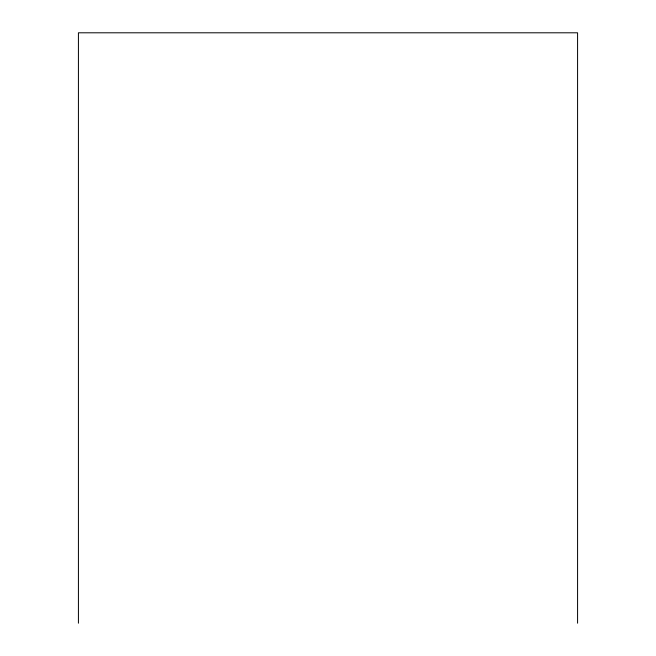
<?xml version="1.0" encoding="UTF-8"?>
<svg xmlns="http://www.w3.org/2000/svg" width="656" height="656" viewBox="0 0 656 656"><rect width="100%" height="100%" fill="white"/><g stroke="black" fill="none" stroke-linecap="round" stroke-linejoin="round"><path stroke-width="0.98" d="M577.575 623.2L577.575 32.8L78.425 32.8L78.425 623.2"/></g></svg>
